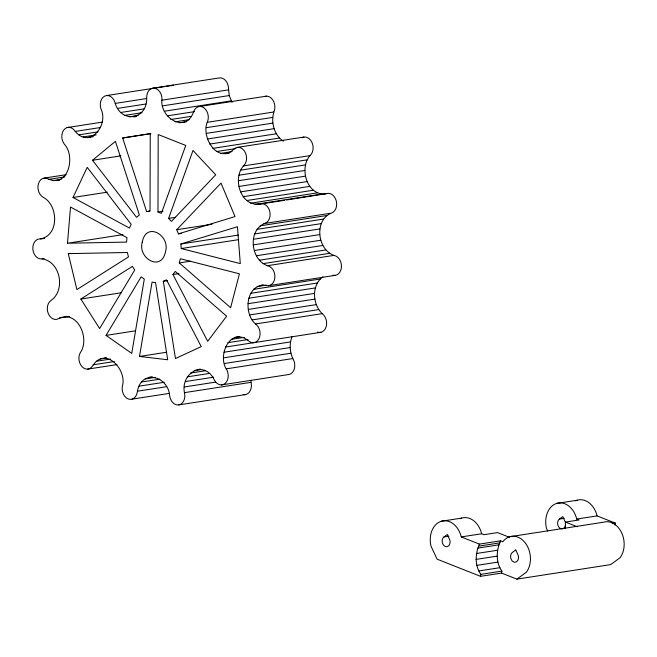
<?xml version="1.0" encoding="UTF-8"?>
<svg xmlns="http://www.w3.org/2000/svg" width="657" height="657" viewBox="0 0 657 657"><rect width="100%" height="100%" fill="white"/><g stroke="black" fill="none" stroke-linecap="round" stroke-linejoin="round"><path stroke-width="0.99" d="M157.976 211.989L158.197 134.545L185.742 145.435L161.376 213.336L157.976 211.989L163.018 211.209M42.097 258.858C60.395 261.486 65.807 290.082 51.147 300.364A10.069 7.588 81.2 0 0 48.306 313.66A10.069 7.588 81.2 0 0 58.752 318.546C77.345 309.324 90.272 338.61 80.368 352.53A10.069 7.588 81.2 0 0 82.026 366.672A10.069 7.588 81.2 0 0 92.719 365.719C105.383 345.869 127.483 369.907 122.309 386.415A10.069 7.588 81.2 0 0 128.172 398.947A10.069 7.588 81.2 0 0 137.272 392.328C140.549 368.634 168.397 375.541 169.711 396.155A10.069 7.588 81.2 0 0 178.761 404.909A10.069 7.588 81.2 0 0 184.691 393.773C179.616 373.808 203.941 358.517 214.379 380.066A10.069 7.588 81.2 0 0 225.064 383.532A10.069 7.588 81.2 0 0 226.796 369.801C216.826 355.692 230.418 325.987 248.592 340.934A10.069 7.588 81.2 0 0 259.055 338.511A10.069 7.588 81.2 0 0 256.287 324.55C242.589 314.333 245.915 282.518 266.43 285.516A10.069 7.588 81.2 0 0 274.864 277.632A10.069 7.588 81.2 0 0 268.089 265.863C250.678 260.673 247.254 230.435 264.812 223.405A10.069 7.588 81.2 0 0 269.764 211.414A10.069 7.588 81.2 0 0 260.139 203.875C240.676 207.546 231.74 177.792 244.018 165.342A10.069 7.588 81.2 0 0 244.626 151.315A10.069 7.588 81.2 0 0 233.818 149.303C217.245 164.554 200.377 136.319 207.645 121.356A10.069 7.588 81.2 0 0 203.801 107.723A10.069 7.588 81.2 0 0 193.684 111.583C185.972 134.299 159.257 117.513 161.975 99.051A10.069 7.588 81.2 0 0 154.354 88.178A10.069 7.588 81.2 0 0 146.667 97.252C148.055 119.746 120.543 124.181 114.918 102.303A10.069 7.588 81.2 0 0 104.824 96.053A10.069 7.588 81.2 0 0 100.907 108.766C109.144 125.454 88.95 149.739 74.594 130.529A10.069 7.588 81.2 0 0 63.786 129.987A10.069 7.588 81.2 0 0 64.312 144.146C75.81 156.152 68.443 188.198 47.986 178.86A10.069 7.588 81.2 0 0 38.328 184.124A10.069 7.588 81.2 0 0 43.206 197.281C58.728 205.362 59.302 236.397 39.691 238.934A10.069 7.588 81.2 0 0 32.85 249.093A10.069 7.588 81.2 0 0 41.235 258.965L44.118 258.546M332.984 275.217A10.069 7.588 81.2 0 0 341.418 267.325A10.069 7.588 81.2 0 0 334.635 255.557C317.232 250.374 313.8 220.136 331.366 213.106A10.069 7.588 81.2 0 0 336.318 201.116A10.069 7.588 81.2 0 0 326.693 193.569L286.551 199.999M232.036 102.443L229.236 95.552L228.529 88.752A10.069 7.588 81.2 0 0 218.921 77.978L152.375 88.284M221.36 384.953L287.906 374.646A10.069 7.588 81.2 0 0 293.342 359.494C289.68 352.571 289.22 344.087 291.971 336.754M480.522 576.337L480.858 574.349C474.453 565.431 475.307 553.629 479.413 544.103L500.47 540.842L502.794 541.762A20.901 15.752 81.2 0 1 525.239 542.871A20.901 15.752 81.2 0 1 526.331 572.263L516.887 579.129L501.57 573.076L480.522 576.337L437.086 559.164L431.008 546.164A20.901 15.752 81.2 0 1 441.282 521.264L461.649 518.11M501.57 573.076L501.907 571.089C495.509 562.17 496.355 550.369 500.47 540.842M565.349 528.606L565.455 522.077L579.039 519.966L576.715 519.055A20.901 15.752 81.2 0 0 556.725 503.393A20.901 15.752 81.2 0 0 546.452 528.285L547.757 531.078M67.482 243.23L70.537 207.037L126.965 237.637L126.587 242.096L67.482 243.23L122.949 234.639M325.88 193.914C306.704 195.95 298.631 167.453 310.572 155.036A10.069 7.588 81.2 0 0 311.796 142.109A10.069 7.588 81.2 0 0 302.023 137.715M317.635 332.105A10.069 7.588 81.2 0 0 326.176 326.701A10.069 7.588 81.2 0 0 322.842 314.251C312.486 305.045 311.024 285.319 322.957 276.811M139.498 356.439L152.063 282.149L155.545 282.559L167.683 359.765L139.498 356.439L166.722 352.226M614.903 525.058L615.239 523.071L597.09 515.901A20.901 15.752 81.2 0 0 575.548 500.831M283.29 141.214C273.87 134.775 270.47 121.578 274.199 111.049A10.069 7.588 81.2 0 0 272.786 99.954A10.069 7.588 81.2 0 0 264.5 96.53M179.279 262.923L180.371 258.743L239.427 273.805L230.623 307.714L179.279 262.923L190.374 261.207M168.619 218.403L192.986 150.502L215.726 174.787L171.428 221.401L168.619 218.403L175.682 217.311M73.017 197.478L87.2 167.33L131.203 224.349L129.454 228.069L73.017 197.478L107.305 192.173M106.032 335.39L141.132 276.86L144.302 279.077L131.737 353.367L106.032 335.39L135.276 330.865M172.947 274.519L175.279 271.431L226.624 316.214L207.686 341.295L172.947 274.519L179 273.583M176.725 229.72L221.015 183.106L235.017 216.58L178.449 233.851L176.725 229.72L212.014 224.259M92.538 160.259L115.394 141.354L139.358 214.954L136.541 217.286L92.538 160.259L120.773 155.89M443.984 536.941L447.327 534.519L449.47 539.118A5.223 3.934 81.2 0 1 448.288 546.139A5.223 3.934 81.2 0 1 442.793 543.971A5.223 3.934 81.2 0 1 443.984 536.941L448.838 536.194M562.794 528.737A5.223 3.934 81.2 0 1 557.99 525.477A5.223 3.934 81.2 0 1 559.436 519.071L562.77 516.648L564.921 521.239A5.223 3.934 81.2 0 1 565.365 522.512M80.844 299.025L132.402 266.372L134.718 270.011L99.626 328.549L80.844 299.025L121.175 292.784M163.322 281.319L166.5 279.849L201.247 346.617L175.46 358.525L163.322 281.319L167.354 280.695M180.88 243.993L237.448 226.722L240.29 263.605L181.225 248.543L180.88 243.993L238.351 235.091M122.662 137.995L150.248 133.609L150.034 211.053L146.626 211.595L122.662 137.995L150.896 133.626M106.746 95.536L164.217 86.642M166.237 86.33L173.292 85.238A10.069 7.588 81.2 0 0 171.378 85.747M115.205 103.412L146.462 98.566M161.909 100.184L228.464 89.878M117.66 108.372L145.895 104.003M162.681 105.859L229.236 95.552M120.954 112.454L144.146 108.857M124.879 115.361L142.019 112.7M164.546 111.197L231.1 100.899M129.158 116.897L138.233 115.492M199.892 106.45L266.446 96.152M133.494 116.962L136.525 116.494M67.113 127.573L102.41 122.103M167.363 115.846L194.587 111.633M75.194 131.425L100.406 127.524M170.935 119.484L191.105 116.363M78.897 134.825L98.057 131.86M175.033 121.857L189.15 119.673M83.069 136.935L96.177 134.899M179.369 122.818L186.432 121.726M87.414 137.592L93.466 136.656M207.226 122.309L273.78 112.002M206.191 127.704L272.745 117.398M206.29 133.387L272.844 123.089M207.513 138.972L274.068 128.673M209.772 144.08L276.326 133.782M212.917 148.359L279.471 138.052M237.358 147.373L303.912 137.067M44.027 178.121L66.217 174.688M216.736 151.521L235.896 148.548M48.79 179.386L64.928 176.889M220.966 153.344L232.061 151.619M225.318 153.705L229.35 153.081M53.11 180.642L61.175 179.386M57.422 180.404L59.442 180.092M243.328 165.95L309.874 155.652M240.659 170.138L307.213 159.84M238.984 175.189L305.53 164.882M238.401 180.741L304.947 170.442M238.951 186.44L305.505 176.133M240.602 191.877L307.156 181.57M146.626 211.595L149.656 211.127M243.238 196.689L309.792 186.383M246.679 200.549L313.233 190.251M250.695 203.194L317.249 192.895M255.006 204.442L321.56 194.144M259.326 204.212L284.538 200.311M40.57 239.008L44.602 238.384M178.449 233.851L181.472 233.383M68.287 253.627L127.392 252.493L128.452 256.936L76.894 289.589L68.287 253.627L70.299 253.315M263.958 223.577L330.512 213.27M260.131 225.827L326.685 215.529M256.961 229.367L323.515 219.06M254.67 233.933L321.224 223.626M181.225 248.543L238.705 239.641M253.421 239.23L319.975 228.923M253.29 244.889L319.844 234.582M254.292 250.522L320.846 240.224M256.353 255.754L322.907 245.455M259.343 260.221L325.888 249.923M263.038 263.629L329.592 253.323M267.21 265.732L333.764 255.425M261.231 285.146L263.243 284.834M257.117 286.551L266.192 285.146M59.475 317.988L69.56 316.428M268.426 285.688L334.98 275.382M253.52 289.343L320.074 279.044M250.687 293.326L317.241 283.019M248.798 298.229L315.352 287.922M247.985 303.715L314.539 293.408M248.313 309.406L314.867 299.107M249.75 314.925L316.304 304.626M252.206 319.893L318.752 309.595M255.499 323.967L322.053 313.668M235.149 337.394L239.181 336.77M104.422 358.188L106.434 357.876M100.184 359.009L106.229 358.073M231.215 339.373L244.322 337.345M96.349 361.268L110.466 359.083M227.897 342.667L248.059 339.546M93.179 364.799L114.359 361.522M225.417 347.052L320.945 332.311M87.718 369.119L116.954 364.594M223.947 352.234L290.501 341.927M223.594 357.851L290.139 347.545M224.365 363.518L290.92 353.22M198.381 369.415L200.393 369.103M149.221 377.233L152.243 376.765M194.201 370.532L200.254 369.595M145.189 378.933L155.274 377.373M190.481 373.061L205.608 370.72M141.731 381.98L159.881 379.171M226.23 368.864L292.784 358.558M187.475 376.822L209.657 373.39M139.07 386.168L164.275 382.267M185.381 381.569L213.615 377.192M137.387 391.211L166.632 386.686M184.346 386.965L215.611 382.119M132.123 399.144L169.432 393.362M184.445 392.648L250.999 382.341L250.966 380.452M178.761 404.909L245.316 394.611M556.725 503.393L577.101 500.24M559.436 519.071L564.281 518.324M441.282 521.264A20.901 15.752 81.2 0 1 461.263 536.925L481.638 533.771L483.963 534.691L497.546 532.589L509.339 537.254M576.715 519.055L597.09 515.901M509.709 536.736L603.422 522.225A20.901 15.752 81.2 0 1 621.637 532.794A20.901 15.752 81.2 0 1 620.052 557.752L610.599 564.618L516.887 579.129M612.234 523.539L615.239 523.071M479.084 546.09L500.133 542.83M477.951 548.078L499.008 544.817M476.415 553.514L497.464 550.254M476.038 559.403L497.094 556.142M476.851 565.357L497.907 562.096M478.805 570.958L499.854 567.697M480.858 574.349L501.907 571.089M565.455 522.077L577.257 526.733M461.263 536.925L479.413 544.103M250.999 382.341L251.245 383.466A10.069 7.588 81.2 0 1 243.328 394.578M460.097 518.702A20.901 15.752 81.2 0 1 481.638 533.771M565.463 525.206A5.223 3.934 81.2 0 1 563.731 528.269M142.257 242.178C137.477 258.3 161.712 272.54 165.556 251.385C170.335 235.272 146.092 221.023 142.257 242.178M515.753 549.983L512.411 552.414A5.223 3.934 81.2 0 0 511.22 559.436A5.223 3.934 81.2 0 0 516.714 561.612A5.223 3.934 81.2 0 0 517.905 554.582L515.753 549.983"/></g></svg>
